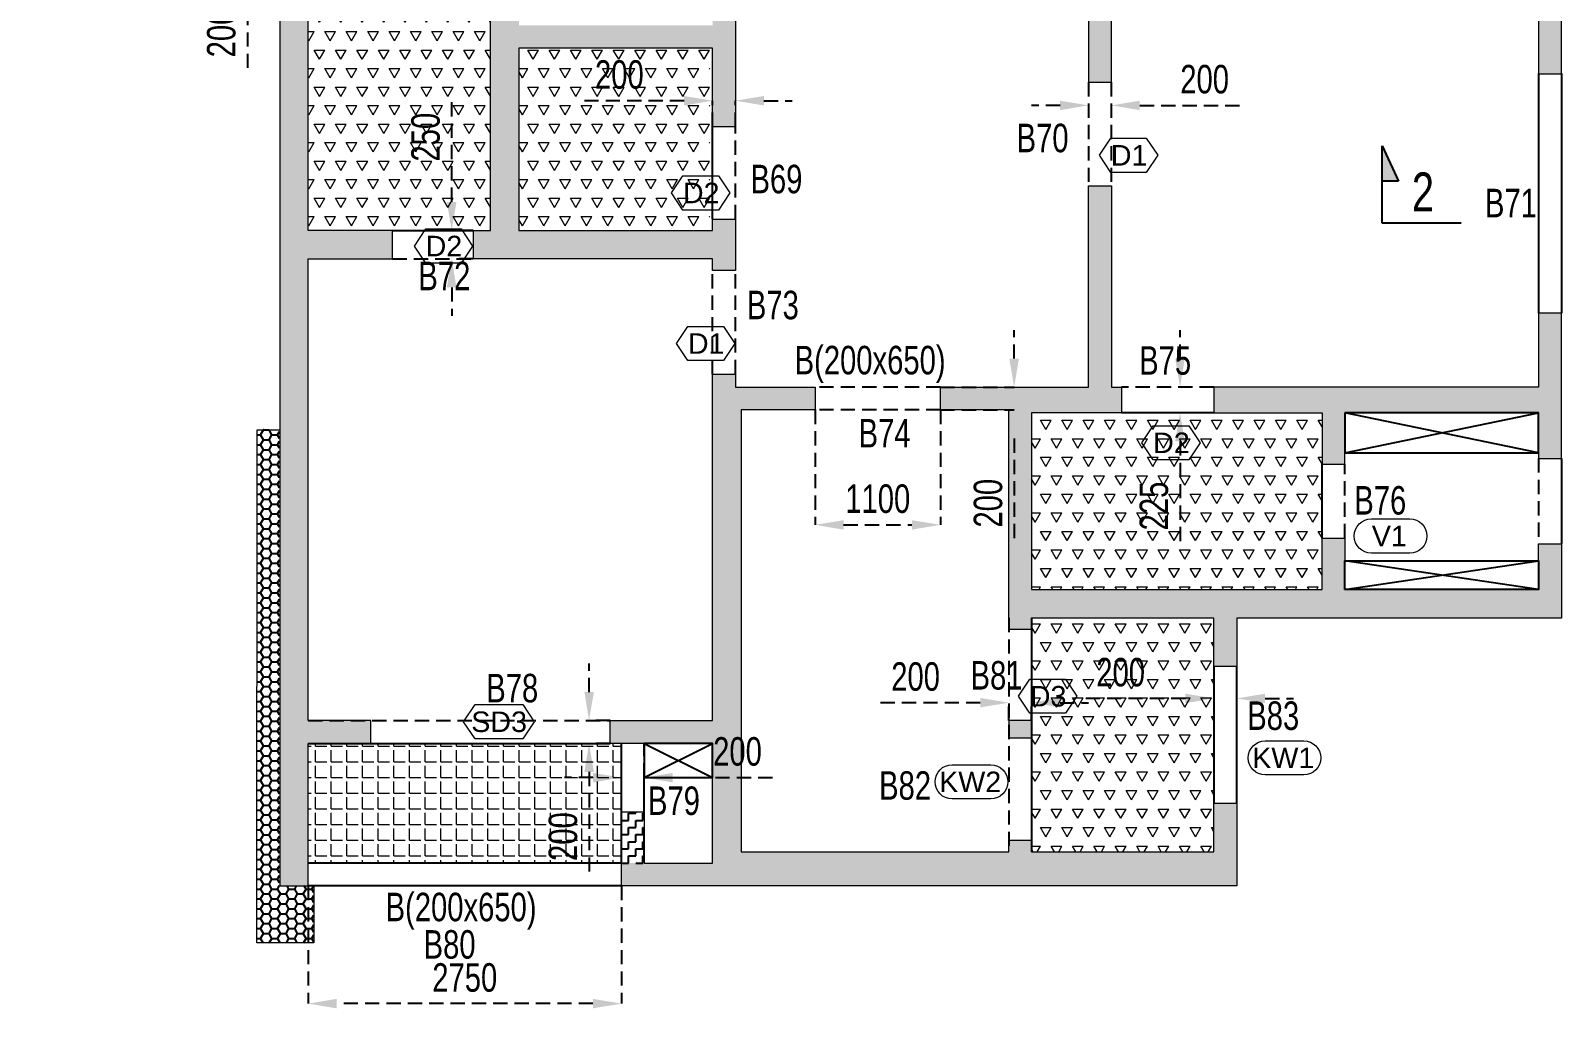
# Model space of a CAD drawing. Header units: millimetres. Extents: x -446555 to 37711, y -241 to 280163.
# Drawn here: x 16474 to 29910, y 16399 to 24976 of the extents above; entities that cross this region are included whole.
import ezdxf
from ezdxf.enums import TextEntityAlignment as Align

# ---------------------------------------------------------------- set-up
doc = ezdxf.new("R2010")
doc.units = ezdxf.units.MM
doc.linetypes.add('ACAD_ISO10W100', pattern=[18, 12, -3, 0, -3])
doc.linetypes.add('HIDDEN', pattern=[0.375, 0.25, -0.125])
for name, color, linetype in [('$1$S-Non-Strl-RCW Hatch', 7, 'Continuous'), ('HATCH', 8, 'Continuous'), ('S-BEAM', 4, 'HIDDEN'), ('S-BEAM 1', 6, 'Continuous'), ('S-CUTOUT', 25, 'Continuous'), ('S-WALL HATCH', 251, 'Continuous'), ('SEC LINE', 1, 'Continuous')]:
    doc.layers.add(name, color=color, linetype=linetype)
for name, color, linetype, lineweight in [('A-OPNG-DOOR-TAGS', 8, 'Continuous', 15), ('A-WALL', 1, 'Continuous', 25), ("S-BEAM NO'S", 2, 'Continuous', 20), ('S-HATCH', 8, 'Continuous', 20), ('S-WALL', 100, 'Continuous', 20)]:
    doc.layers.add(name, color=color, linetype=linetype, lineweight=lineweight)
doc.styles.add('Dim.s & Anno.(Misc.)', font='ARIALN.TTF')
doc.styles.add('SOBHA', font='swisscl.ttf')
doc.styles.add('SOBHA SMALL', font='arial.ttf', dxfattribs={"height": 100})
doc.dimstyles.new('S-100-2', dxfattribs={"dimscale": 100, "dimtxt": 2.5, "dimasz": 2.5, "dimexe": 0, "dimexo": 0, "dimgap": 1, "dimtad": 1, "dimdec": 0, "dimzin": 0, "dimdsep": 46, "dimtxsty": 'SOBHA', "dimcen": 0.0895, "dimclrd": 8, "dimclre": 8, "dimclrt": 2, "dimadec": 0, "dimazin": 0, "dimtfac": 1, "dimtdec": 0, "dimtofl": 0, "dimtmove": 0, "dimatfit": 3, "dimfxl": 0.18, "dimtolj": 1, "dimtzin": 0, "dimlwd": -1, "dimlwe": -1, "dimarcsym": 1})
pattern_1 = [(45, (-638162.92095, 280163.22114), (0.066291260736, 0.243067956033), [0.3125, -0.0625, 0, -0.0625])]
pattern_2 = [(60, (1210198.22, -192215.66), (-93.75, 162.379763), [93.75, -93.75]), (120, (1210198.22, -192215.66), (-187.5, 1e-07), [93.75, -93.75]), (0, (1210151.34, -192134.47), (93.75, 162.379763), [93.75, -93.75])]

# ---------------------------------------------------------------- blocks, each defined once
blk = doc.blocks.new('W02-TYP FRAM')
at = {"layer": '$1$S-Non-Strl-RCW Hatch', "linetype": 'Continuous', "ltscale": 500, "transparency": 33554687}
h = blk.add_hatch(dxfattribs=at)
h.set_pattern_fill('HONEY', color=25, scale=400)
h.set_pattern_definition([(0, (-733732.885, -65649.73), (75, 43.3012702), [50, -100]), (120, (-733732.885, -65649.73), (-75, 43.3012702), [50, -100]), (60, (-733732.885, -65649.73), (2e-14, 86.6025404), [-100, 50])])
h.paths.add_polyline_path([(465215, -258690), (465019, -258690), (465015, -263190), (465515, -263190), (465515, -262690), (465465, -262690), (465215, -262690)])
at = {"layer": 'S-HATCH', "ltscale": 7.5}
h = blk.add_hatch(dxfattribs=at)
h.set_pattern_fill('TRIANG', color=8, scale=500)
h.set_pattern_definition(pattern_2)
h.paths.add_polyline_path([(465465, -256940), (467065, -256940), (467065, -254390), (465465, -254390)])
h = blk.add_hatch(dxfattribs=at)
h.set_pattern_fill('TRIANG', color=8, scale=500)
h.set_pattern_definition(pattern_2)
h.paths.add_polyline_path([(468990, -255340), (467315, -255340), (467315, -256940), (468990, -256940)])
h = blk.add_hatch(dxfattribs=at)
h.set_pattern_fill('TRIANG', color=8, scale=500)
h.set_pattern_definition(pattern_2)
h.paths.add_polyline_path([(471815, -258540), (474365, -258540), (474365, -260090), (471815, -260090)])
h = blk.add_hatch(dxfattribs=at)
h.set_pattern_fill('TRIANG', color=8, scale=500)
h.set_pattern_definition(pattern_2)
h.paths.add_polyline_path([(471815, -262390), (473415, -262390), (473415, -260340), (471815, -260340)])
h = blk.add_hatch(dxfattribs=at)
h.set_pattern_fill('ANGLE', color=8, scale=500)
h.set_pattern_definition([(0, (0, 0), (0, 137.5), [100, -37.5]), (90, (0, 0), (-137.5, 8e-15), [100, -37.5])])
h.paths.add_polyline_path([(465465, -262490), (468215, -262490), (468215, -261440), (465465, -261440)])
at = {"layer": 'S-BEAM', "ltscale": 500}
for p, q in [((472315, -255640), (472315, -256550)), ((472515, -255640), (472515, -256550)), ((469215, -256840), (469215, -256030)), ((466205, -257190), (466915, -257190)), ((469015, -258200), (469015, -257290)), ((469215, -258200), (469215, -257290)), ((471015, -258315), (469915, -258315)), ((473415, -258315), (472605, -258315)), ((471015, -258515), (469915, -258515)), ((474565, -259640), (474565, -258990)), ((476265, -258940), (476265, -259690)), ((471615, -260340), (471615, -262390)), ((465465, -261240), (468115, -261240)), ((468415, -262490), (468415, -261440))]:
    blk.add_line(p, q, dxfattribs=at)
at = {"layer": 'S-BEAM 1', "color": 1, "ltscale": 500}
for p, q in [((476265, -255565), (476265, -257665)), ((476465, -255565), (476465, -257665)), ((469015, -256840), (469015, -256030)), ((466205, -256940), (466915, -256940)), ((473415, -258540), (472605, -258540)), ((474365, -259640), (474365, -258990)), ((476465, -258940), (476465, -259690)), ((471815, -260340), (471815, -262390)), ((473415, -260765), (473415, -261965)), ((473615, -260765), (473615, -261965)), ((465465, -261440), (468115, -261440)), ((468215, -262490), (468215, -261440)), ((468215, -262490), (465465, -262490)), ((468215, -262690), (465465, -262690))]:
    blk.add_line(p, q, dxfattribs=at)
at = {"layer": 'S-CUTOUT', "color": 35}
for p, q in [((468415, -261740, 0), (469015, -261440, 0)), ((468415, -261440, 0), (469015, -261740, 0))]:
    blk.add_line(p, q, dxfattribs=at)
at = {"layer": 'S-CUTOUT', "color": 1, "elevation": 0}
for points in [[(474565, -258540), (474565, -258890), (476265, -258890), (476265, -258540)], [(474565, -260090), (474565, -259840), (476265, -259840), (476265, -260090)], [(468415, -261440), (468415, -261740), (469015, -261740), (469015, -261440)]]:
    blk.add_lwpolyline(points, close=True, dxfattribs=at)
at = {"layer": 'S-CUTOUT', "color": 35, "elevation": 0}
for points in [[(474565, -258890), (476265, -258540)], [(476265, -258890), (474565, -258540)], [(474565, -260090), (476265, -259840)], [(476265, -260090), (474565, -259840)]]:
    blk.add_lwpolyline(points, dxfattribs=at)
at = {"layer": 'S-WALL', "ltscale": 500}
blk.add_lwpolyline([(465515, -262690), (465515, -263190), (465015, -263190), (465019, -258690), (465219, -258690)], dxfattribs=at)
blk = doc.blocks.new('SEC')
at = {"layer": 'HATCH'}
h = blk.add_hatch(color=9, dxfattribs=at)
h.dxf.hatch_style = 1
h.paths.add_polyline_path([(543392.1, -306590.6), (543392.1, -306678.6), (543582.1, -306678.6)])
at = {"layer": 'SEC LINE', "color": 6, "linetype": 'ACAD_ISO10W100', "ltscale": 1000}
for p, q in [((543168, -306254.8), (543168, -306678.6)), ((543582.1, -306678.6), (543392.1, -306590.6)), ((543392.1, -306590.6), (543392.1, -306678.6)), ((543168, -306678.6), (543582.1, -306678.6))]:
    blk.add_line(p, q, dxfattribs=at)
blk = doc.blocks.new('A$Ce305a5af')
at = {"layer": 'A-OPNG-DOOR-TAGS'}
for points in [[(6776, -5247), (6464, -5247), (6364, -5097), (6464, -4947), (6776, -4947), (6876, -5097)], [(3021, -5577), (2709, -5577), (2609, -5427), (2709, -5277), (3021, -5277), (3121, -5427)], [(762, -6043), (451, -6043), (351, -5893), (451, -5743), (762, -5743), (862, -5893)], [(3064, -6898), (2753, -6898), (2653, -6748), (2753, -6598), (3064, -6598), (3164, -6748)], [(7148, -7769), (6836, -7769), (6736, -7619), (6836, -7469), (7148, -7469), (7248, -7619)], [(6066, -9992), (5754, -9992), (5654, -9842), (5754, -9692), (6066, -9692), (6166, -9842)]]:
    blk.add_lwpolyline(points, close=True, dxfattribs=at)
at = {"layer": 'A-OPNG-DOOR-TAGS', "elevation": 0}
for points in [[(9089, -8587), (8751, -8587, -1), (8751, -8287), (9089, -8287, -1)], [(8158, -10533), (7820, -10533, -1), (7820, -10233), (8158, -10233, -1)], [(5410, -10743), (5072, -10743, -1), (5072, -10443), (5410, -10443, -1)]]:
    blk.add_lwpolyline(points, format="xyb", close=True, dxfattribs=at)
blk.add_lwpolyline([(1303, -10216), (884, -10216), (784, -10066), (884, -9916), (1303, -9916), (1403, -10066)], close=True, dxfattribs=at)
at = {"layer": 'A-OPNG-DOOR-TAGS', "style": 'SOBHA SMALL'}
for s, p in [('D1', (6625, -5097)), ('D2', (2869, -5427)), ('D2', (611, -5893)), ('D1', (2913, -6748)), ('D2', (6996, -7619)), ('V1', (8909, -8437, 0)), ('D3', (5914, -9842)), ('SD3', (1095, -10066, 0)), ('KW1', (7978, -10383, 0)), ('KW2', (5230, -10593, 0))]:
    blk.add_text(s, height=180, dxfattribs=at).set_placement(p, align=Align.MIDDLE_CENTER)
blk = doc.blocks.new('*D196')
at = {"layer": 'Defpoints', "color": 0, "linetype": 'Continuous', "ltscale": 500, "transparency": 16777216}
for p in [(23360, 21648), (24460, 21648), (24460, 20640)]:
    blk.add_point(p, dxfattribs=at)
at = {"layer": 'S-BEAM', "color": 8, "ltscale": 500, "transparency": 16777216}
for p, q in [((23360, 21648), (23360, 20640)), ((24460, 21648), (24460, 20640)), ((23610, 20640), (24210, 20640))]:
    blk.add_line(p, q, dxfattribs=at)
at = {"layer": 'S-BEAM', "color": 8, "linetype": 'Continuous', "ltscale": 500, "transparency": 16777216}
for points in [[(23610, 20681), (23610, 20598), (23360, 20640)], [(24210, 20681), (24210, 20598), (24460, 20640)]]:
    blk.add_solid(points, dxfattribs=at)
at = {"layer": 'S-BEAM', "color": 2, "linetype": 'Continuous', "ltscale": 500, "transparency": 16777216, "insert": (23910, 20868), "char_height": 250, "attachment_point": 5, "style": 'SOBHA'}
blk.add_mtext('\\A1;1100', dxfattribs=at)
blk = doc.blocks.new('*D197')
at = {"layer": 'Defpoints', "color": 0, "linetype": 'Continuous', "ltscale": 500, "transparency": 16777216}
for p in [(18910, 17473), (21660, 17473), (18910, 16440)]:
    blk.add_point(p, dxfattribs=at)
at = {"layer": 'S-BEAM', "color": 8, "ltscale": 500, "transparency": 16777216}
for p, q in [((18910, 17473), (18910, 16440)), ((21660, 17473), (21660, 16440)), ((21410, 16440), (19160, 16440))]:
    blk.add_line(p, q, dxfattribs=at)
at = {"layer": 'S-BEAM', "color": 8, "linetype": 'Continuous', "ltscale": 500, "transparency": 16777216}
for points in [[(19160, 16482), (19160, 16399), (18910, 16440)], [(21410, 16482), (21410, 16399), (21660, 16440)]]:
    blk.add_solid(points, dxfattribs=at)
at = {"layer": 'S-BEAM', "color": 2, "linetype": 'Continuous', "ltscale": 500, "transparency": 16777216, "insert": (20285, 16668), "char_height": 250, "attachment_point": 5, "style": 'SOBHA'}
blk.add_mtext('\\A1;2750', dxfattribs=at)
blk = doc.blocks.new('*D164')
at = {"layer": 'Defpoints', "color": 0, "linetype": 'Continuous', "ltscale": 500, "transparency": 16777216}
for p in [(19710, 25973), (18377, 25773), (19710, 25773)]:
    blk.add_point(p, dxfattribs=at)
at = {"layer": 'S-BEAM', "color": 8, "ltscale": 500, "transparency": 16777216}
for p, q in [((18377, 26223), (18377, 26473)), ((19710, 25973), (18377, 25973)), ((19710, 25773), (18377, 25773)), ((18377, 25523), (18377, 24636))]:
    blk.add_line(p, q, dxfattribs=at)
at = {"layer": 'S-BEAM', "color": 8, "linetype": 'Continuous', "ltscale": 500, "transparency": 16777216}
for points in [[(18335, 26223), (18419, 26223), (18377, 25973)], [(18335, 25523), (18419, 25523), (18377, 25773)]]:
    blk.add_solid(points, dxfattribs=at)
at = {"layer": 'S-BEAM', "color": 2, "linetype": 'Continuous', "ltscale": 500, "transparency": 16777216, "insert": (18149, 24955), "char_height": 250, "attachment_point": 5, "rotation": 90, "style": 'SOBHA'}
blk.add_mtext('\\A1;200', dxfattribs=at)
blk = doc.blocks.new('*D166')
at = {"layer": 'Defpoints', "color": 0, "linetype": 'Continuous', "ltscale": 500, "transparency": 16777216}
for p in [(22460, 24361), (22460, 24133), (22660, 24133)]:
    blk.add_point(p, dxfattribs=at)
at = {"layer": 'S-BEAM', "color": 8, "ltscale": 500, "transparency": 16777216}
for p, q in [((22210, 24361), (21324, 24361)), ((22460, 24133), (22460, 24361)), ((22660, 24133), (22660, 24361)), ((22910, 24361), (23160, 24361))]:
    blk.add_line(p, q, dxfattribs=at)
at = {"layer": 'S-BEAM', "color": 8, "linetype": 'Continuous', "ltscale": 500, "transparency": 16777216}
for points in [[(22210, 24402), (22210, 24319), (22460, 24361)], [(22910, 24402), (22910, 24319), (22660, 24361)]]:
    blk.add_solid(points, dxfattribs=at)
at = {"layer": 'S-BEAM', "color": 2, "linetype": 'Continuous', "ltscale": 500, "transparency": 16777216, "insert": (21642, 24589), "char_height": 250, "attachment_point": 5, "style": 'SOBHA'}
blk.add_mtext('\\A1;200', dxfattribs=at)
blk = doc.blocks.new('*D167')
at = {"layer": 'Defpoints', "color": 0, "linetype": 'Continuous', "ltscale": 500, "transparency": 16777216}
for p in [(25760, 24523), (25960, 24523), (25960, 24320)]:
    blk.add_point(p, dxfattribs=at)
at = {"layer": 'S-BEAM', "color": 8, "ltscale": 500, "transparency": 16777216}
for p, q in [((25760, 24523), (25760, 24320)), ((25960, 24523), (25960, 24320)), ((25510, 24320), (25260, 24320)), ((26210, 24320), (27097, 24320))]:
    blk.add_line(p, q, dxfattribs=at)
at = {"layer": 'S-BEAM', "color": 8, "linetype": 'Continuous', "ltscale": 500, "transparency": 16777216}
for points in [[(25510, 24361), (25510, 24278), (25760, 24320)], [(26210, 24361), (26210, 24278), (25960, 24320)]]:
    blk.add_solid(points, dxfattribs=at)
at = {"layer": 'S-BEAM', "color": 2, "linetype": 'Continuous', "ltscale": 500, "transparency": 16777216, "insert": (26779, 24548), "char_height": 250, "attachment_point": 5, "style": 'SOBHA'}
blk.add_mtext('\\A1;200', dxfattribs=at)
blk = doc.blocks.new('*D168')
at = {"layer": 'Defpoints', "color": 0, "linetype": 'Continuous', "ltscale": 500, "transparency": 16777216}
for p in [(20170, 23223), (20360, 23223), (20360, 22973)]:
    blk.add_point(p, dxfattribs=at)
at = {"layer": 'S-BEAM', "color": 8, "ltscale": 500, "transparency": 16777216}
for p, q in [((20170, 23473), (20170, 24359)), ((20360, 23223), (20170, 23223)), ((20360, 22973), (20170, 22973)), ((20170, 22723), (20170, 22473))]:
    blk.add_line(p, q, dxfattribs=at)
at = {"layer": 'S-BEAM', "color": 8, "linetype": 'Continuous', "ltscale": 500, "transparency": 16777216}
for points in [[(20128, 23473), (20212, 23473), (20170, 23223)], [(20128, 22723), (20212, 22723), (20170, 22973)]]:
    blk.add_solid(points, dxfattribs=at)
at = {"layer": 'S-BEAM', "color": 2, "linetype": 'Continuous', "ltscale": 500, "transparency": 16777216, "insert": (19942, 24041), "char_height": 250, "attachment_point": 5, "rotation": 90, "style": 'SOBHA'}
blk.add_mtext('\\A1;250', dxfattribs=at)
blk = doc.blocks.new('*D169')
at = {"layer": 'Defpoints', "color": 0, "linetype": 'Continuous', "ltscale": 500, "transparency": 16777216}
for p in [(26860, 21848), (26563, 21623), (26860, 21623)]:
    blk.add_point(p, dxfattribs=at)
at = {"layer": 'S-BEAM', "color": 8, "ltscale": 500, "transparency": 16777216}
for p, q in [((26563, 22098), (26563, 22348)), ((26860, 21848), (26563, 21848)), ((26860, 21623), (26563, 21623)), ((26563, 21373), (26563, 20487))]:
    blk.add_line(p, q, dxfattribs=at)
at = {"layer": 'S-BEAM', "color": 8, "linetype": 'Continuous', "ltscale": 500, "transparency": 16777216}
for points in [[(26521, 22098), (26605, 22098), (26563, 21848)], [(26521, 21373), (26605, 21373), (26563, 21623)]]:
    blk.add_solid(points, dxfattribs=at)
at = {"layer": 'S-BEAM', "color": 2, "linetype": 'Continuous', "ltscale": 500, "transparency": 16777216, "insert": (26335, 20805), "char_height": 250, "attachment_point": 5, "rotation": 90, "style": 'SOBHA'}
blk.add_mtext('\\A1;225', dxfattribs=at)
blk = doc.blocks.new('*D170')
at = {"layer": 'Defpoints', "color": 0, "linetype": 'Continuous', "ltscale": 500, "transparency": 16777216}
for p in [(24460, 21848), (24460, 21648), (25107, 21648)]:
    blk.add_point(p, dxfattribs=at)
at = {"layer": 'S-BEAM', "color": 8, "ltscale": 500, "transparency": 16777216}
for p, q in [((25107, 22098), (25107, 22348)), ((24460, 21848), (25107, 21848)), ((24460, 21648), (25107, 21648)), ((25107, 21398), (25107, 20511))]:
    blk.add_line(p, q, dxfattribs=at)
at = {"layer": 'S-BEAM', "color": 8, "linetype": 'Continuous', "ltscale": 500, "transparency": 16777216}
for points in [[(25065, 22098), (25149, 22098), (25107, 21848)], [(25065, 21398), (25149, 21398), (25107, 21648)]]:
    blk.add_solid(points, dxfattribs=at)
at = {"layer": 'S-BEAM', "color": 2, "linetype": 'Continuous', "ltscale": 500, "transparency": 16777216, "insert": (24879, 20830), "char_height": 250, "attachment_point": 5, "rotation": 90, "style": 'SOBHA'}
blk.add_mtext('\\A1;200', dxfattribs=at)
blk = doc.blocks.new('*D171')
at = {"layer": 'Defpoints', "color": 0, "linetype": 'Continuous', "ltscale": 500, "transparency": 16777216}
for p in [(21560, 18923), (21376, 18723), (21560, 18723)]:
    blk.add_point(p, dxfattribs=at)
at = {"layer": 'S-BEAM', "color": 8, "ltscale": 500, "transparency": 16777216}
for p, q in [((21376, 19173), (21376, 19423)), ((21560, 18923), (21376, 18923)), ((21560, 18723), (21376, 18723)), ((21376, 18473), (21376, 17586))]:
    blk.add_line(p, q, dxfattribs=at)
at = {"layer": 'S-BEAM', "color": 8, "linetype": 'Continuous', "ltscale": 500, "transparency": 16777216}
for points in [[(21335, 19173), (21418, 19173), (21376, 18923)], [(21335, 18473), (21418, 18473), (21376, 18723)]]:
    blk.add_solid(points, dxfattribs=at)
at = {"layer": 'S-BEAM', "color": 2, "linetype": 'Continuous', "ltscale": 500, "transparency": 16777216, "insert": (21148, 17905), "char_height": 250, "attachment_point": 5, "rotation": 90, "style": 'SOBHA'}
blk.add_mtext('\\A1;200', dxfattribs=at)
blk = doc.blocks.new('*D172')
at = {"layer": 'Defpoints', "color": 0, "linetype": 'Continuous', "ltscale": 500, "transparency": 16777216}
for p in [(21860, 18423), (21660, 18123), (21860, 18123)]:
    blk.add_point(p, dxfattribs=at)
at = {"layer": 'S-BEAM', "color": 8, "ltscale": 500, "transparency": 16777216}
for p, q in [((21410, 18423), (21160, 18423)), ((21660, 18123), (21660, 18423)), ((21860, 18123), (21860, 18423)), ((22110, 18423), (22997, 18423))]:
    blk.add_line(p, q, dxfattribs=at)
at = {"layer": 'S-BEAM', "color": 8, "linetype": 'Continuous', "ltscale": 500, "transparency": 16777216}
for points in [[(21410, 18464), (21410, 18381), (21660, 18423)], [(22110, 18464), (22110, 18381), (21860, 18423)]]:
    blk.add_solid(points, dxfattribs=at)
at = {"layer": 'S-BEAM', "color": 2, "linetype": 'Continuous', "ltscale": 500, "transparency": 16777216, "insert": (22679, 18651), "char_height": 250, "attachment_point": 5, "style": 'SOBHA'}
blk.add_mtext('\\A1;200', dxfattribs=at)
blk = doc.blocks.new('*D173')
at = {"layer": 'Defpoints', "color": 0, "linetype": 'Continuous', "ltscale": 500, "transparency": 16777216}
for p in [(25060, 19080), (25060, 18923), (25260, 18923)]:
    blk.add_point(p, dxfattribs=at)
at = {"layer": 'S-BEAM', "color": 8, "ltscale": 500, "transparency": 16777216}
for p, q in [((24810, 19080), (23924, 19080)), ((25060, 18923), (25060, 19080)), ((25260, 18923), (25260, 19080)), ((25510, 19080), (25760, 19080))]:
    blk.add_line(p, q, dxfattribs=at)
at = {"layer": 'S-BEAM', "color": 8, "linetype": 'Continuous', "ltscale": 500, "transparency": 16777216}
for points in [[(24810, 19122), (24810, 19039), (25060, 19080)], [(25510, 19122), (25510, 19039), (25260, 19080)]]:
    blk.add_solid(points, dxfattribs=at)
at = {"layer": 'S-BEAM', "color": 2, "linetype": 'Continuous', "ltscale": 500, "transparency": 16777216, "insert": (24242, 19308), "char_height": 250, "attachment_point": 5, "style": 'SOBHA'}
blk.add_mtext('\\A1;200', dxfattribs=at)
blk = doc.blocks.new('*D174')
at = {"layer": 'Defpoints', "color": 0, "linetype": 'Continuous', "ltscale": 500, "transparency": 16777216}
for p in [(26860, 19398), (27060, 19398), (26860, 19118)]:
    blk.add_point(p, dxfattribs=at)
at = {"layer": 'S-BEAM', "color": 8, "ltscale": 500, "transparency": 16777216}
for p, q in [((26860, 19398), (26860, 19118)), ((27060, 19398), (27060, 19118)), ((26610, 19118), (25724, 19118)), ((27310, 19118), (27560, 19118))]:
    blk.add_line(p, q, dxfattribs=at)
at = {"layer": 'S-BEAM', "color": 8, "linetype": 'Continuous', "ltscale": 500, "transparency": 16777216}
for points in [[(26610, 19159), (26610, 19076), (26860, 19118)], [(27310, 19159), (27310, 19076), (27060, 19118)]]:
    blk.add_solid(points, dxfattribs=at)
at = {"layer": 'S-BEAM', "color": 2, "linetype": 'Continuous', "ltscale": 500, "transparency": 16777216, "insert": (26042, 19346), "char_height": 250, "attachment_point": 5, "style": 'SOBHA'}
blk.add_mtext('\\A1;200', dxfattribs=at)

msp = doc.modelspace()

# ---------------------------------------------------------------- hatches: boundary and pattern name
at = {"layer": 'HATCH', "linetype": 'Continuous', "ltscale": 500}
h = msp.add_hatch(dxfattribs=at)
h.set_pattern_fill('ANSI36', color=256)
h.set_pattern_definition(pattern_1)
h.paths.add_polyline_path([(25260.4, 17872.8), (25060.4, 17872.8), (25060.4, 17772.8), (25260.4, 17772.8)])
h = msp.add_hatch(dxfattribs=at)
h.set_pattern_fill('ANSI36', color=256)
h.set_pattern_definition(pattern_1)
h.paths.add_polyline_path([(25060.4, 17872.8), (25260.4, 17872.8), (25260.4, 17772.8), (25060.4, 17772.8)])
at = {"layer": 'S-WALL HATCH', "ltscale": 7.5, "transparency": 33554687}
h = msp.add_hatch(color=251, dxfattribs=at)
h.dxf.hatch_style = 1
h.paths.add_polyline_path([(11160.4, 17772.8), (11060.4, 17772.8), (11060.4, 18722.8), (10860.4, 18722.8), (10860.4, 17772.8), (9360.4, 17772.8), (9360.4, 20172.8), (9360.4, 20372.8), (9160.4, 20372.8), (9160.4, 17772.8), (5660.4, 17772.8), (5660.4, 18522.8), (5460.4, 18522.8), (5460.4, 17772.8), (5460.4, 17472.8), (11160.4, 17472.8)])
h.paths.add_polyline_path([(13410.4, 20022.8), (12560.4, 20022.8), (12560.4, 21622.8), (12310.4, 21622.8), (12310.4, 20372.8), (11110.4, 20372.8), (11110.4, 21622.8), (10860.4, 21622.8), (10860.4, 21397.8), (10860.4, 20372.8), (10270.4, 20372.8), (10270.4, 20172.8), (10860.4, 20172.8), (10860.4, 19372.8), (11060.4, 19372.8), (11060.4, 20172.8), (12310.4, 20172.8), (12310.4, 19772.8), (13210.4, 19772.8), (13210.4, 17772.8), (12693.5, 17772.8), (12693.5, 17472.8), (13410.4, 17472.8), (13585.4, 17472.8), (13585.4, 17672.8), (13410.4, 17672.8), (13410.4, 19822.8)])
h.paths.add_polyline_path([(9850.4, 21622.8), (9260.4, 21622.8), (9260.4, 23362.8), (9060.4, 23362.8), (9060.4, 21622.8), (5660.4, 21622.8), (5660.4, 22247.8), (5460.4, 22247.8), (5460.4, 20622.8), (5660.4, 20622.8), (5660.4, 21397.8), (9850.4, 21397.8)])
h.paths.add_polyline_path([(15260.4, 25022.8), (15010.4, 25022.8), (15010.4, 24772.8), (15010.4, 24522.8), (15010.4, 22972.8), (12560.4, 22972.8), (12560.4, 23562.8), (12310.4, 23562.8), (12310.4, 22722.8), (12560.4, 22722.8), (15010.4, 22722.8), (15010.4, 21372.8), (15260.4, 21372.8)])
h.paths.add_polyline_path([(14210.4, 24772.8), (12560.4, 24772.8), (12560.4, 26822.8), (15010.4, 26822.8), (15010.4, 26522.8), (15260.4, 26522.8), (15260.4, 27022.8), (15976, 27022.8), (15976, 27272.8), (14810.4, 27272.8), (14610.4, 27272.8), (14610.4, 27072.8), (12510.4, 27072.8), (12310.4, 27072.8), (12310.4, 24372.8), (12560.4, 24372.8), (12560.4, 24522.8), (14210.4, 24522.8)])
h.paths.add_polyline_path([(9260.4, 25222.8), (7460.4, 25222.8), (7260.4, 25222.8), (5460.4, 25222.8), (5460.4, 24972.8), (5460.4, 24347.8), (5660.4, 24347.8), (5660.4, 24972.8), (9060.4, 24972.8), (9060.4, 24272.8), (9260.4, 24272.8), (9260.4, 24972.8)])
h.paths.add_polyline_path([(11060.4, 28872.8), (10960.4, 28872.8), (10960.4, 29497.8), (10760.4, 29497.8), (10760.4, 28872.8), (5460.4, 28872.8), (5460.4, 28622.8), (5460.4, 27722.8), (5710.4, 27722.8), (5710.4, 27922.8), (5710.4, 28622.8), (7260.4, 28622.8), (7260.4, 27922.8), (7260.4, 27722.8), (7260.4, 27572.8), (7460.4, 27572.8), (7460.4, 28622.8), (11060.4, 28622.8)])
h.paths.add_polyline_path([(14810.4, 32272.8), (14810.4, 32522.8), (14810.4, 32797.8), (14610.4, 32797.8), (14610.4, 32522.8), (10760.4, 32522.8), (10760.4, 32272.8), (10760.4, 31597.8), (10960.4, 31597.8), (10960.4, 32272.8), (14610.4, 32272.8), (14610.4, 28872.8), (11970.4, 28872.8), (11970.4, 28622.8), (12310.4, 28622.8), (12510.4, 28622.8), (14610.4, 28622.8), (14610.4, 28621.9), (14810.4, 28621.9), (14810.4, 28622.8), (14810.4, 28872.8)])
h.paths.add_polyline_path([(27060.4, 18197.8), (26860.4, 18197.8), (26860.4, 17772.8), (25260.4, 17772.8), (25060.4, 17772.8), (22710.4, 17772.8), (22710.4, 21647.8), (23360.4, 21647.8), (23360.4, 21847.8), (22660.4, 21847.8), (22660.4, 21962.8), (22460.4, 21962.8), (22460.4, 21847.8), (22460.4, 18922.8), (21560.4, 18922.8), (21560.4, 18722.8), (22460.4, 18722.8), (22460.4, 17672.8), (21860.4, 17672.8), (21660.4, 17672.8), (21660.4, 17472.8), (22460.4, 17472.8), (27060.4, 17472.8)])
h.paths.add_polyline_path([(29910.4, 20072.8), (29910.4, 20472.8), (29710.4, 20472.8), (29710.4, 20072.8), (28010.4, 20072.8), (28010.4, 20523.5), (27810.4, 20523.5), (27810.4, 20072.8), (25260.4, 20072.8), (25260.4, 21622.8), (26050.4, 21622.8), (26050.4, 21847.8), (25960.4, 21847.8), (25960.4, 23612.8), (25760.4, 23612.8), (25760.4, 21847.8), (25060.4, 21847.8), (24460.4, 21847.8), (24460.4, 21647.8), (25060.4, 21647.8), (25060.4, 20072.8), (25060.4, 19822.8), (25260.4, 19822.8), (26860.4, 19822.8), (26860.4, 19397.8), (27060.4, 19397.8), (27060.4, 19822.8), (27810.4, 19822.8), (29910.4, 19822.8)])
h.paths.add_polyline_path([(29910.4, 22497.8), (29710.4, 22497.8), (29710.4, 21847.8), (27810.4, 21847.8), (26860.4, 21847.8), (26860.4, 21622.8), (27810.4, 21622.8), (27810.4, 21172.8), (28010.4, 21172.8), (28010.4, 21622.8), (29710.4, 21622.8), (29710.4, 21222.8), (29910.4, 21222.8)], flags=17)
h.paths.add_polyline_path([(29910.4, 25472.8), (28160.4, 25472.8), (27960.4, 25472.8), (25760.4, 25472.8), (25760.4, 25247.8), (25760.4, 24522.8), (25960.4, 24522.8), (25960.4, 25247.8), (29710.4, 25247.8), (29710.4, 24597.8), (29910.4, 24597.8), (29910.4, 25247.8)])
h.paths.add_polyline_path([(22660.4, 25682.8), (22460.4, 25682.8), (22460.4, 25022.8), (20760.4, 25022.8), (20760.4, 27072.8), (20860.4, 27072.8), (20860.4, 27272.8), (20760.4, 27272.8), (18660.4, 27272.8), (17776, 27272.8), (17776, 27022.8), (18660.4, 27022.8), (18910.4, 27022.8), (20510.4, 27022.8), (20510.4, 25972.8), (19710.4, 25972.8), (19710.4, 25772.8), (20510.4, 25772.8), (20510.4, 23222.8), (20360.4, 23222.8), (20360.4, 22972.8), (22460.4, 22972.8), (22460.4, 22872.8), (22660.4, 22872.8), (22660.4, 22972.8), (22660.4, 23222.8), (22660.4, 23322.8), (22460.4, 23322.8), (22460.4, 23222.8), (20760.4, 23222.8), (20760.4, 24822.8), (22460.4, 24822.8), (22460.4, 24132.8), (22660.4, 24132.8)])
h.paths.add_polyline_path([(18910.4, 22972.8), (19650.4, 22972.8), (19650.4, 23222.8), (18910.4, 23222.8), (18910.4, 25772.8), (18910.4, 25972.8), (18910.4, 26097.9), (18660.4, 26097.9), (18660.4, 17472.8), (18910.4, 17472.8), (18910.4, 18722.8), (18910.4, 18922.8)])
h.paths.add_polyline_path([(29910.4, 29772.8), (29710.4, 29772.8), (29710.4, 29122.8), (24920.4, 29122.8), (24920.4, 28872.8), (27960.4, 28872.8), (28160.4, 28872.8), (29910.4, 28872.8)])
h.paths.add_polyline_path([(29910.4, 32772.8), (24460.4, 32772.8), (24260.4, 32772.8), (24260.4, 32522.8), (25860.4, 32522.8), (25860.4, 32072.8), (24060.4, 32072.8), (24060.4, 31872.8), (25860.4, 31872.8), (25860.4, 30322.8), (24820.4, 30322.8), (24820.4, 30122.8), (26060.4, 30122.8), (26060.4, 32522.8), (29710.4, 32522.8), (29710.4, 31872.8), (29910.4, 31872.8)])
h.paths.add_polyline_path([(29910.4, 36822.8), (29660.4, 36822.8), (29660.4, 36122.8), (27060.4, 36122.8), (26860.4, 36122.8), (24460.4, 36122.8), (24260.4, 36122.8), (24260.4, 35872.8), (24460.4, 35872.8), (29910.4, 35872.8)])
h.paths.add_polyline_path([(28160.4, 38497.8), (29660.4, 38497.8), (29660.4, 38322.8), (29910.4, 38322.8), (29910.4, 38797.8), (28110.4, 38797.8), (27910.4, 38797.8), (27910.4, 37897.8), (26860.4, 37897.8), (24160.4, 37897.8), (24160.4, 37672.8), (24260.4, 37672.8), (24260.4, 37082.8), (24460.4, 37082.8), (24460.4, 37672.8), (26860.4, 37672.8), (27060.4, 37672.8), (28160.4, 37672.8)])
h.paths.add_polyline_path([(29910.4, 41547.8), (29910.4, 42147.8), (29710.4, 42147.8), (29710.4, 41547.8), (27910.4, 41547.8), (26310.4, 41547.8), (26310.4, 43862.8), (26110.4, 43862.8), (26110.4, 41297.8), (27910.4, 41297.8), (28110.4, 41297.8), (29910.4, 41297.8)])
h.paths.add_polyline_path([(29910.4, 45772.8), (29710.4, 45772.8), (29710.4, 45122.4), (26110.4, 45122.4), (25910.4, 45122.4), (25910.4, 44897.8), (26110.4, 44897.8), (26310.4, 44897.8), (29710.4, 44897.8), (29710.4, 44247.8), (29910.4, 44247.8)])
h.paths.add_polyline_path([(29910.4, 48822.8), (25910.4, 48822.8), (24210.4, 48822.8), (24210.4, 48522.8), (25910.4, 48522.8), (25910.4, 47172.8), (24810.4, 47172.8), (24810.4, 47722.8), (24160.4, 47722.8), (24160.4, 47522.8), (24610.4, 47522.8), (24610.4, 46032.8), (24810.4, 46032.8), (24810.4, 46922.8), (25910.4, 46922.8), (25910.4, 46132.8), (26110.4, 46132.8), (26110.4, 48522.8), (29710.4, 48522.8), (29710.4, 47872.8), (29910.4, 47872.8)])
h.paths.add_polyline_path([(24810.4, 45122.8), (24610.4, 45122.8), (23060.4, 45122.8), (23060.4, 47522.8), (23510.4, 47522.8), (23510.4, 47722.8), (23060.4, 47722.8), (23060.4, 48522.8), (23460.4, 48522.8), (23460.4, 48822.8), (23060.4, 48822.8), (22810.4, 48822.8), (22810.4, 47872.8), (22310.4, 47872.8), (22310.4, 47672.8), (22810.4, 47672.8), (22810.4, 47522.8), (22810.4, 46172.8), (22810.4, 45972.8), (22810.4, 45122.8), (22810.4, 44772.8), (23060.4, 44772.8), (23060.4, 44897.8), (24810.4, 44897.8)])
h.paths.add_polyline_path([(17410.4, 47672.8), (17960.4, 47672.8), (17960.4, 47872.8), (17410.4, 47872.8), (17410.4, 48822.8), (16510.4, 48822.8), (16510.4, 48522.8), (17110.4, 48522.8), (17110.4, 44697.8), (13710.4, 44697.8), (13710.4, 44872.8), (13460.4, 44872.8), (13460.4, 44122.8), (12560.4, 44122.8), (12560.4, 44772.8), (12310.4, 44772.8), (12310.4, 39997.8), (12560.4, 39997.8), (13960.4, 39997.8), (13960.4, 39307.8), (14160.4, 39307.8), (14160.4, 39497.8), (14860.4, 39497.8), (14860.4, 39797.8), (14760.4, 39797.8), (14760.4, 40347.8), (14460.4, 40347.8), (14460.4, 40197.8), (14160.4, 40197.8), (12560.4, 40197.8), (12560.4, 43922.8), (13460.4, 43922.8), (13710.4, 43922.8), (13710.4, 44447.8), (14460.4, 44447.8), (14460.4, 40847.8), (14760.4, 40847.8), (14760.4, 41347.8), (14760.4, 41547.8), (14760.4, 44447.8), (17110.4, 44447.8), (17110.4, 41547.8), (17110.4, 41347.8), (17410.4, 41347.8), (17410.4, 41547.8)])
h.paths.add_polyline_path([(14410.4, 48822.8), (12685.4, 48822.8), (12685.4, 48522.8), (13485.4, 48522.8), (13485.4, 47772.8), (12635.4, 47772.8), (12635.4, 47572.8), (13485.4, 47572.8), (13485.4, 46072.8), (13460.4, 46072.8), (13460.4, 45872.8), (13460.4, 45782.8), (13710.4, 45782.8), (13710.4, 48522.8), (14410.4, 48522.8)])
h.paths.add_polyline_path([(11935.4, 48822.8), (10985.4, 48822.8), (9310.4, 48822.8), (9310.4, 48522.8), (10760.4, 48522.8), (10760.4, 46072.8), (10460.4, 46072.8), (10460.4, 45872.8), (12550.4, 45872.8), (12550.4, 46072.8), (10985.4, 46072.8), (10985.4, 47572.8), (11985.4, 47572.8), (11985.4, 47772.8), (10985.4, 47772.8), (10985.4, 48522.8), (11935.4, 48522.8)])
h.paths.add_polyline_path([(9360.4, 46072.8), (8010.4, 46072.8), (8010.4, 47072.8), (7810.4, 47072.8), (7810.4, 46972.8), (7035.4, 46972.8), (7035.4, 46772.8), (7810.4, 46772.8), (7810.4, 46122.8), (5660.4, 46122.8), (5660.4, 46772.8), (6435.4, 46772.8), (6435.4, 46972.8), (5660.4, 46972.8), (5660.4, 47147.8), (5460.4, 47147.8), (5460.4, 46122.8), (5460.4, 45872.8), (5460.4, 45247.8), (5660.4, 45247.8), (5660.4, 45872.8), (8010.4, 45872.8), (9060.4, 45872.8), (9260.4, 45872.8), (9360.4, 45872.8)])
h.paths.add_polyline_path([(8110.4, 48822.8), (5460.4, 48822.8), (5460.4, 48522.8), (5460.4, 48347.8), (5660.4, 48347.8), (5660.4, 48522.8), (7810.4, 48522.8), (7810.4, 47872.8), (8010.4, 47872.8), (8010.4, 48522.8), (8110.4, 48522.8)])
h.paths.add_polyline_path([(9260.4, 42522.8), (9260.4, 44862.8), (9060.4, 44862.8), (9060.4, 42522.8), (5660.4, 42522.8), (5660.4, 43147.8), (5460.4, 43147.8), (5460.4, 42522.8), (5460.4, 42272.8), (7260.4, 42272.8), (7460.4, 42272.8), (9260.4, 42272.8)])
h.paths.add_polyline_path([(9900.4, 38872.8), (7460.4, 38872.8), (7460.4, 39922.8), (7260.4, 39922.8), (7260.4, 39772.8), (7260.4, 39572.8), (7260.4, 38872.8), (5660.4, 38872.8), (5660.4, 39572.8), (5660.4, 39772.8), (5460.4, 39772.8), (5460.4, 37872.8), (5660.4, 37872.8), (5660.4, 38647.8), (9900.4, 38647.8)])
h.paths.add_polyline_path([(11210.4, 35122.8), (11110.4, 35122.8), (10910.4, 35122.8), (9410.4, 35122.8), (9410.4, 37522.8), (10000.4, 37522.8), (10000.4, 37722.8), (9210.4, 37722.8), (9210.4, 35122.8), (5660.4, 35122.8), (5660.4, 35772.8), (5460.4, 35772.8), (5460.4, 35122.8), (5460.4, 34872.8), (11210.4, 34872.8)])
h.paths.add_polyline_path([(14810.4, 36122.8), (14610.4, 36122.8), (14610.4, 35122.8), (12510.4, 35122.8), (12510.4, 37797.8), (14610.4, 37797.8), (14610.4, 36872.8), (14810.4, 36872.8), (14810.4, 37797.8), (14810.4, 38047.8), (14160.4, 38047.8), (13960.4, 38047.8), (12510.4, 38047.8), (12510.4, 38647.8), (12510.4, 38872.8), (10810.4, 38872.8), (10810.4, 38647.8), (10910.4, 38647.8), (10910.4, 37722.8), (10910.4, 37522.8), (10910.4, 35922.8), (11110.4, 35922.8), (11110.4, 38647.8), (12310.4, 38647.8), (12310.4, 35122.8), (11960.4, 35122.8), (11960.4, 34872.8), (12460.4, 34872.8), (14610.4, 34872.8), (14610.4, 34597.8), (14810.4, 34597.8)])
h = msp.add_hatch(dxfattribs=at)
h.set_pattern_fill('ZIGZAG', color=251, scale=500)
h.set_pattern_definition([(0, (5660.41, 18722.83), (62.5, 62.5), [62.5, -62.5]), (90, (5722.91, 18722.83), (-62.5, 62.5), [62.5, -62.5])])
h.paths.add_polyline_path([(25060.4, 18922.8), (25260.4, 18922.8), (25260.4, 18772.8), (25060.4, 18772.8)])
h.paths.add_polyline_path([(25260.4, 19822.8), (25060.4, 19822.8), (25060.4, 19722.8), (25260.4, 19722.8)])
h.paths.add_polyline_path([(18910.4, 18922.8), (19460.4, 18922.8), (19460.4, 18722.8), (18910.4, 18722.8)])
h.paths.add_polyline_path([(13510.4, 20022.8), (13410.4, 20022.8), (13410.4, 19822.8), (13510.4, 19822.8)])
h.paths.add_polyline_path([(10860.4, 21397.8), (10760.4, 21397.8), (10760.4, 21622.8), (10860.4, 21622.8)])
h.paths.add_polyline_path([(9460.4, 20372.8), (9360.4, 20372.8), (9360.4, 20172.8), (9460.4, 20172.8)])
h.paths.add_polyline_path([(6835.4, 27922.8), (7260.4, 27922.8), (7260.4, 27722.8), (6835.4, 27722.8)])
h.paths.add_polyline_path([(6085.4, 27722.8), (5710.4, 27722.8), (5710.4, 27922.8), (6085.4, 27922.8)])
h.paths.add_polyline_path([(7260.4, 25472.8), (7460.4, 25472.8), (7460.4, 25222.8), (7260.4, 25222.8)])
h.paths.add_polyline_path([(12310.4, 27412.8), (12510.4, 27412.8), (12510.4, 27072.8), (12310.4, 27072.8)])
h.paths.add_polyline_path([(12310.4, 28622.8), (12510.4, 28622.8), (12510.4, 28522.8), (12310.4, 28522.8)])
h.paths.add_polyline_path([(18660.4, 27022.8), (18910.4, 27022.8), (18910.4, 26847.9), (18660.4, 26847.9)])
h.paths.add_polyline_path([(18910.4, 25972.8), (19060.4, 25972.8), (19060.4, 25772.8), (18910.4, 25772.8)])
h.paths.add_polyline_path([(22459.8, 27072.8), (22070.4, 27072.8), (22070.4, 27272.8), (22459.8, 27272.8)])
h.paths.add_polyline_path([(16960.4, 29672.8), (17160.4, 29672.8), (17160.4, 29172.8), (16960.4, 29172.8)])
h.paths.add_polyline_path([(17160.4, 31172.8), (16960.4, 31172.8), (16960.4, 30672.8), (17160.4, 30672.8)])
h.paths.add_polyline_path([(17160.4, 31972.8), (16960.4, 31972.8), (16960.4, 31472.8), (17160.4, 31472.8)])
h.paths.add_polyline_path([(17160.4, 33472.8), (16960.4, 33472.8), (16960.4, 32972.9), (17160.4, 32972.9)])
h.paths.add_polyline_path([(17160.4, 33772.8), (16960.4, 33772.8), (16960.4, 34272.8), (17160.4, 34272.8)])
h.paths.add_polyline_path([(17160.4, 35772.8), (16960.4, 35772.8), (16960.4, 35272.9), (17160.4, 35272.9)])
h.paths.add_polyline_path([(17160.4, 36072.8), (16960.4, 36072.8), (16960.4, 37597.8), (17160.4, 37597.8)])
h.paths.add_polyline_path([(13960.4, 38197.8), (14160.4, 38197.8), (14160.4, 38047.8), (13960.4, 38047.8)])
h.paths.add_polyline_path([(10910.4, 35272.8), (11110.4, 35272.8), (11110.4, 35122.8), (10910.4, 35122.8)])
h.paths.add_polyline_path([(7260.4, 39772.8), (6835.4, 39772.8), (6835.4, 39572.8), (7260.4, 39572.8)])
h.paths.add_polyline_path([(5660.4, 39772.8), (6085.4, 39772.8), (6085.4, 39572.8), (5660.4, 39572.8)])
h.paths.add_polyline_path([(7260.4, 42272.8), (7460.4, 42272.8), (7460.4, 42022.8), (7260.4, 42022.8)])
h.paths.add_polyline_path([(14760.4, 41547.8), (15435.4, 41547.8), (15435.4, 41347.8), (14760.4, 41347.8)])
h.paths.add_polyline_path([(17110.4, 41547.8), (16435.4, 41547.8), (16435.4, 41347.8), (17110.4, 41347.8)])
h.paths.add_polyline_path([(17410.4, 41547.8), (17510.4, 41547.8), (17510.4, 41347.8), (17410.4, 41347.8)])
h.paths.add_polyline_path([(18760.4, 41547.8), (18660.4, 41547.8), (18660.4, 41347.8), (18760.4, 41347.8)])
h.paths.add_polyline_path([(22760.4, 39497.8), (22120.4, 39497.8), (22120.4, 39697.8), (22760.4, 39697.8)])
h.paths.add_polyline_path([(20860.4, 39697.8), (21010.4, 39697.8), (21010.4, 39497.8), (20860.4, 39497.8)])
h.paths.add_polyline_path([(24460.4, 36122.8), (24260.4, 36122.8), (24260.4, 36272.8), (24460.4, 36272.8)])
h.paths.add_polyline_path([(24460.4, 35872.8), (24260.4, 35872.8), (24260.4, 35772.8), (24460.4, 35772.8)])
h.paths.add_polyline_path([(24260.4, 34172.8), (24460.4, 34172.8), (24460.4, 34272.8), (24260.4, 34272.8)])
h.paths.add_polyline_path([(24260.4, 33872.8), (24460.4, 33872.8), (24460.4, 33622.8), (24260.4, 33622.8)])
h.paths.add_polyline_path([(26860.4, 36572.8), (27060.4, 36572.8), (27060.4, 36122.8), (26860.4, 36122.8)])
h.paths.add_polyline_path([(26860.4, 37222.8), (27060.4, 37222.8), (27060.4, 37672.8), (26860.4, 37672.8)])
h.paths.add_polyline_path([(28110.4, 38797.8), (27910.4, 38797.8), (27910.4, 38997.8), (28110.4, 38997.8)])
h.paths.add_polyline_path([(27910.4, 41297.8), (28110.4, 41297.8), (28110.4, 41097.8), (27910.4, 41097.8)])
h.paths.add_polyline_path([(26310.4, 44897.8), (26110.4, 44897.8), (26110.4, 44797.8), (26310.4, 44797.8)])
h.paths.add_polyline_path([(26110.4, 45122.4), (25910.4, 45122.4), (25910.4, 45247.8), (26110.4, 45247.8)])
h.paths.add_polyline_path([(24610.4, 45122.8), (24810.4, 45122.8), (24810.4, 45247.8), (24610.4, 45247.8)])
h.paths.add_polyline_path([(22810.4, 46172.8), (22710.4, 46172.8), (22710.4, 45972.8), (22810.4, 45972.8)])
h.paths.add_polyline_path([(21610.4, 46172.8), (21910.4, 46172.8), (21910.4, 45972.8), (21610.4, 45972.8)])
h.paths.add_polyline_path([(20710.4, 46172.8), (20610.4, 46172.8), (20610.4, 45972.8), (20710.4, 45972.8)])
h.paths.add_polyline_path([(13460.4, 45872.8), (13360.4, 45872.8), (13360.4, 46072.8), (13460.4, 46072.8)])
h.paths.add_polyline_path([(9060.4, 45872.8), (9260.4, 45872.8), (9260.4, 45772.8), (9060.4, 45772.8)])
h.paths.add_polyline_path([(10910.4, 37722.8), (10810.4, 37722.8), (10810.4, 37522.8), (10910.4, 37522.8)])
h.paths.add_polyline_path([(24460.4, 32772.8), (24260.4, 32772.8), (24260.4, 32872.8), (24460.4, 32872.8)])
h.paths.add_polyline_path([(27960.4, 28872.8), (28160.4, 28872.8), (28160.4, 28372.8), (27960.4, 28372.8)])
h.paths.add_polyline_path([(28160.4, 25472.8), (27960.4, 25472.8), (27960.4, 25972.8), (28160.4, 25972.8)])
h = msp.add_hatch(dxfattribs=at)
h.set_pattern_fill('ZIGZAG', color=251, scale=500)
h.set_pattern_definition([(0, (21660.41, 17672.83), (62.5, 62.5), [62.5, -62.5]), (90, (21722.91, 17672.83), (-62.5, 62.5), [62.5, -62.5])])
h.paths.add_polyline_path([(21860.4, 18122.8), (21660.4, 18122.8), (21660.4, 17672.8), (21860.4, 17672.8)])

# ---------------------------------------------------------------- linework, layer by layer
at = {"layer": 'S-WALL', "color": 3}
for points in [[(18910.4, 23222.8), (18910.4, 25772.8), (19060.4, 25772.8), (19060.4, 25972.8), (18910.4, 25972.8), (18910.4, 26097.9), (18660.4, 26097.9), (18660.4, 17472.8), (18910.4, 17472.8), (18910.4, 18722.8), (19460.4, 18722.8), (19460.4, 18922.8), (18910.4, 18922.8), (18910.4, 22972.8), (19650.4, 22972.8), (19650.4, 23222.8)], [(29910.4, 25472.8), (28160.4, 25472.8), (28160.4, 25972.8), (27960.4, 25972.8), (27960.4, 25472.8), (25760.4, 25472.8), (25760.4, 25247.8), (25760.4, 24522.8), (25960.4, 24522.8), (25960.4, 25247.8), (29710.4, 25247.8), (29710.4, 24597.8), (29910.4, 24597.8), (29910.4, 25247.8)], [(29710.4, 21222.8), (29910.4, 21222.8), (29910.4, 22497.8), (29710.4, 22497.8), (29710.4, 21847.8), (27810.4, 21847.8), (26860.4, 21847.8), (26860.4, 21622.8), (27810.4, 21622.8), (27810.4, 21172.8), (28010.4, 21172.8), (28010.4, 21622.8), (29710.4, 21622.8)], [(23360.4, 21647.8), (22710.4, 21647.8), (22710.4, 17772.8), (25060.4, 17772.8), (25060.4, 17872.8), (25260.4, 17872.8), (25260.4, 17772.8), (26860.4, 17772.8), (26860.4, 18197.8), (27060.4, 18197.8), (27060.4, 17472.8), (22460.4, 17472.8), (21660.4, 17472.8), (21660.4, 18122.8), (21860.4, 18122.8), (21860.4, 17672.8), (22460.4, 17672.8), (22460.4, 18722.8), (21560.4, 18722.8), (21560.4, 18922.8), (22460.4, 18922.8), (22460.4, 21847.8), (22460.4, 21962.8), (22660.4, 21962.8), (22660.4, 21847.8), (23360.4, 21847.8)], [(25060.4, 18772.8), (25260.4, 18772.8), (25260.4, 18922.8), (25060.4, 18922.8)]]:
    msp.add_lwpolyline(points, close=True, dxfattribs=at)
for points in [[(22660.4, 25682.8), (22660.4, 24132.8), (22460.4, 24132.8), (22460.4, 24822.8), (20760.4, 24822.8), (20760.4, 23222.8), (22460.4, 23222.8), (22460.4, 23322.8), (22660.4, 23322.8), (22660.4, 23222.8), (22660.4, 22972.8), (22660.4, 22872.8), (22460.4, 22872.8), (22460.4, 22972.8), (20360.4, 22972.8), (20360.4, 23222.8), (20510.4, 23222.8), (20510.4, 25772.8)], [(24460.4, 21847.8), (25060.4, 21847.8), (25760.4, 21847.8), (25760.4, 23612.8), (25960.4, 23612.8), (25960.4, 21847.8), (26050.4, 21847.8), (26050.4, 21622.8), (25260.4, 21622.8), (25260.4, 20072.8), (27810.4, 20072.8), (27810.4, 20523.5), (28010.4, 20523.5), (28010.4, 20072.8), (29710.4, 20072.8), (29710.4, 20472.8), (29910.4, 20472.8), (29910.4, 20072.8), (29910.4, 19822.8), (27810.4, 19822.8), (27060.4, 19822.8), (27060.4, 19397.8), (26860.4, 19397.8), (26860.4, 19822.8), (25260.4, 19822.8), (25260.4, 19722.8), (25060.4, 19722.8), (25060.4, 19822.8), (25060.4, 20072.8), (25060.4, 21647.8), (24460.4, 21647.8), (24460.4, 21847.8)]]:
    msp.add_lwpolyline(points, dxfattribs=at)

# ---------------------------------------------------------------- block references
at = {"layer": 'A-WALL'}
msp.add_blockref('A$Ce305a5af', (19491.3, 28978.8), dxfattribs=at)
at = {"layer": 'S-BEAM'}
msp.add_blockref('W02-TYP FRAM', (-446554.9, 280163.2), dxfattribs=at)
at = {"layer": 'SEC LINE', "xscale": -1.637159511553037, "yscale": 1.637159511553037, "zscale": 1.637159511553037, "rotation": 269.9999999999828}
msp.add_blockref('SEC', (530419.4, -865965.2, 0), dxfattribs=at)

# ---------------------------------------------------------------- texts
at = {"layer": "S-BEAM NO'S", "color": 3, "linetype": 'Continuous', "style": 'SOBHA'}
for s, p in [('B70', (25128.7, 23908.7, 0)), ('B69', (22792.7, 23548.7, 0)), ('B71', (29239.7, 23338.2, 0)), ('B72', (19877.7, 22698.2, 0)), ('B73', (22761.2, 22443.7, 0)), ('B75', (26204.7, 21957.2, 0)), ('B74', (23741.7, 21318.7, 0)), ('B76', (28092.7, 20730.2, 0)), ('B81', (24724.7, 19195.2, 0)), ('B78', (20473.7, 19083.2, 0)), ('B83', (27153.2, 18841.2, 0)), ('B82', (23921.7, 18228.7, 0)), ('B79', (21893.2, 18095.2, 0)), ('B80', (19923.7, 16834.7, 0))]:
    msp.add_text(s, height=250, dxfattribs=at).set_placement(p)
at = {"layer": "S-BEAM NO'S", "color": 2, "style": 'Dim.s & Anno.(Misc.)'}
for s, insert, char_height, width, attachment_point in [('{\\fSwis721 LtCn BT|b0|i0|c0|p34;2}', (28597.9, 23731.3), 341.797, 561.718, 1), ('{\\fSwis721 LtCn BT|b0|i0|c0|p34;B(200x650)}', (24505.2, 22210.3, 0), 250, 3976.363, 3), ('{\\fSwis721 LtCn BT|b0|i0|c0|p34;B(200x650)}', (20914.9, 17412.8, 0), 250, 3976.363, 3)]:
    msp.add_mtext(s, dxfattribs=dict(at, insert=insert, char_height=char_height, width=width, attachment_point=attachment_point))

# ---------------------------------------------------------------- dimensions: what is measured, and where the dimension line sits
at = {"layer": 'S-BEAM', "color": 6, "linetype": 'Continuous', "ltscale": 500}
for base, p1, p2, picture, middle in [((18376.9, 25772.8), (19710.4, 25972.8), (19710.4, 25772.8), '*D164', (18148.9, 24954.5)), ((20169.9, 23222.8), (20360.4, 22972.8), (20360.4, 23222.8), '*D168', (19941.9, 24041.1)), ((25106.9, 21647.8), (24460.4, 21847.8), (24460.4, 21647.8), '*D170', (24878.9, 20829.5)), ((26562.9, 21622.8), (26860.4, 21847.8), (26860.4, 21622.8), '*D169', (26334.9, 20804.9)), ((21376.4, 18722.8), (21560.4, 18922.8), (21560.4, 18722.8), '*D171', (21148.4, 17904.5))]:
    dim = msp.add_linear_dim(base=base, p1=p1, p2=p2, angle=90, dimstyle='S-100-2', dxfattribs=at)
    dim.commit()
    dim.dimension.update_dxf_attribs({"geometry": picture, "text_midpoint": middle})
for base, p1, p2, picture, middle in [((22460.4, 24360.8), (22660.4, 24132.8), (22460.4, 24132.8), '*D166', (21642.1, 24588.9)), ((25960.4, 24319.8), (25760.4, 24522.8), (25960.4, 24522.8), '*D167', (26778.7, 24547.9)), ((24460.4, 20639.8), (23360.4, 21647.8), (24460.4, 21647.8), '*D196', (23910.4, 20867.9)), ((26860.4, 19117.8), (27060.4, 19397.8), (26860.4, 19397.8), '*D174', (26042.1, 19345.9)), ((25060.4, 19080.3), (25260.4, 18922.8), (25060.4, 18922.8), '*D173', (24242.1, 19308.4)), ((18910.4, 16440.3), (21660.4, 17472.8), (18910.4, 17472.8), '*D197', (20285.4, 16668.4))]:
    dim = msp.add_linear_dim(base=base, p1=p1, p2=p2, dimstyle='S-100-2', dxfattribs=at)
    dim.commit()
    dim.dimension.update_dxf_attribs({"geometry": picture, "text_midpoint": middle})
dim = msp.add_aligned_dim(p1=(21660.4, 18122.8), p2=(21860.4, 18122.8), distance=300, dimstyle='S-100-2', dxfattribs=at)
dim.commit()
dim.dimension.update_dxf_attribs({"geometry": '*D172', "text_midpoint": (22678.7, 18650.9)})

doc.saveas('drawing.dxf')
